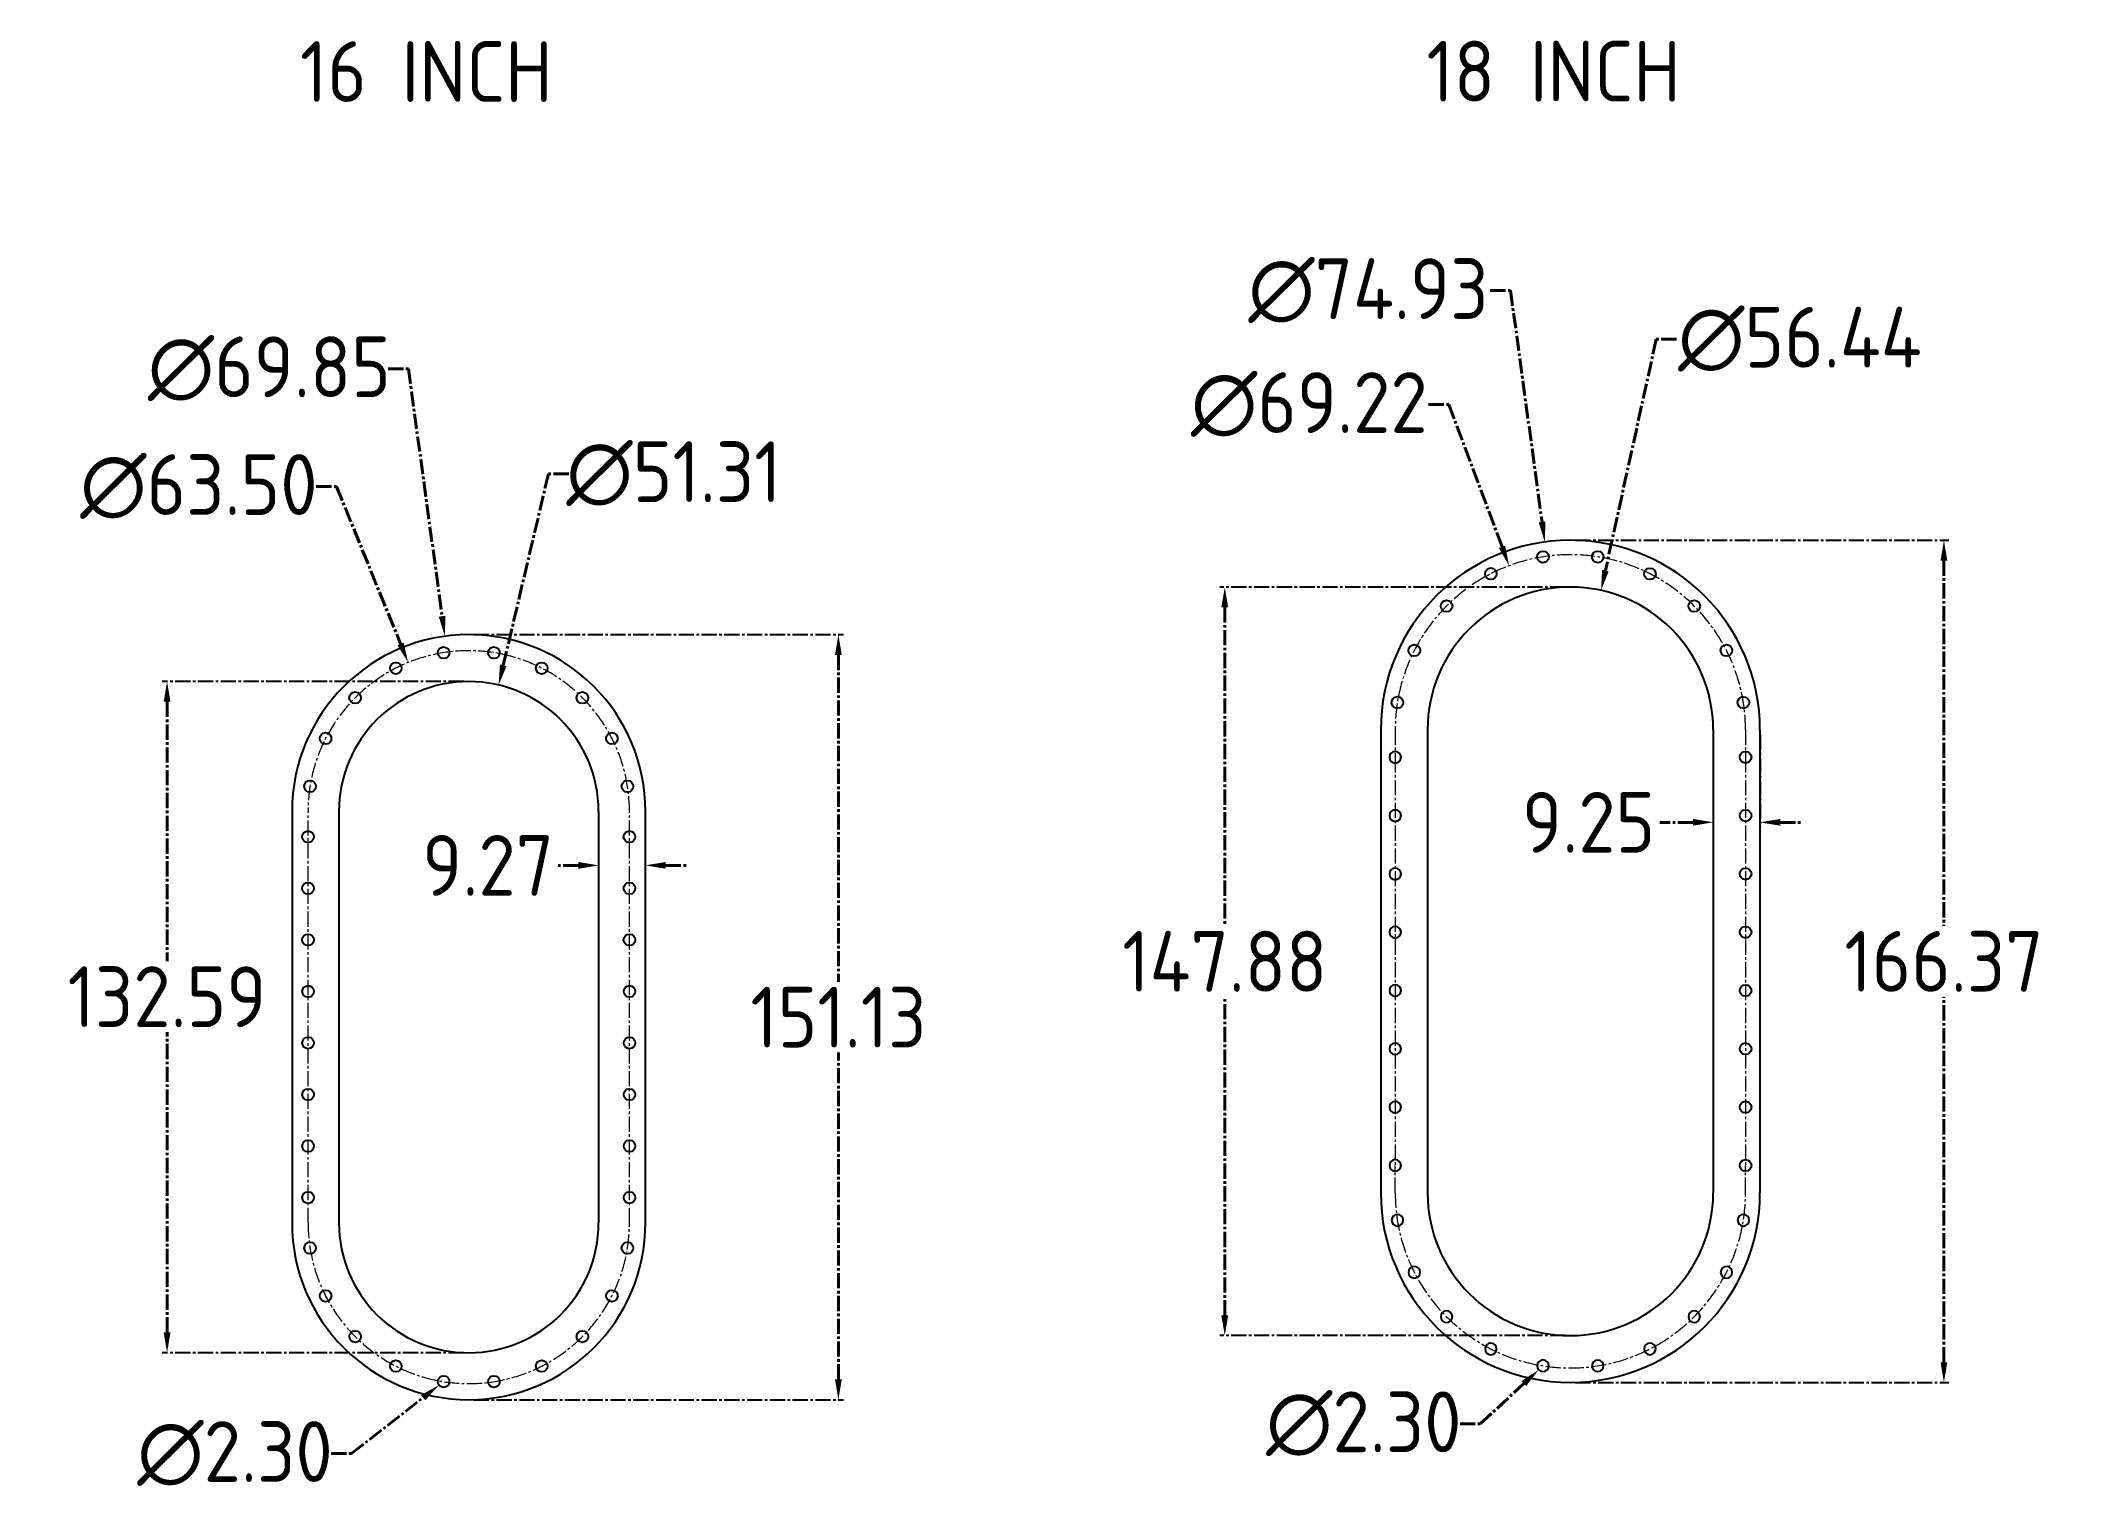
# Model space of a CAD drawing. Header units: inches. Extents: x 35256 to 39267, y 7850 to 10719.
import ezdxf

# ---------------------------------------------------------------- set-up
doc = ezdxf.new("R2010")
doc.units = ezdxf.units.IN
doc.header["$LTSCALE"] = 40
doc.header["$MEASUREMENT"] = 0
doc.linetypes.add('CENTER2', pattern=[1.125, 0.75, -0.125, 0.125, -0.125])
doc.layers.add('fitting', color=7, linetype='CENTER2', lineweight=0)
doc.styles.get("Standard").update_dxf_attribs({"font": 'isocp.shx', "height": 120, "bigfont": '@extfont2.shx'})
doc.dimstyles.new('Dims', dxfattribs={"dimtxt": 120, "dimasz": 40, "dimexe": 10, "dimexo": 10, "dimgap": 10, "dimtad": 0, "dimtih": 1, "dimtoh": 1, "dimlfac": 0.1, "dimzin": 0, "dimdsep": 46, "dimtxsty": 'Standard', "dimcen": 0, "dimclrd": 7, "dimclre": 7, "dimclrt": 7, "dimadec": 0, "dimazin": 0, "dimtfac": 1, "dimtofl": 0, "dimtmove": 0, "dimatfit": 3, "dimfxl": 1, "dimtolj": 1, "dimtzin": 0, "dimlwd": 40, "dimarcsym": 0})

# ---------------------------------------------------------------- blocks, each defined once
blk = doc.blocks.new('*U264')
blk.add_circle((0, 0), 11.5)
blk = doc.blocks.new('*U265')
at = {"color": 0, "linetype": 'ByBlock', "lineweight": -2, "transparency": 16777216, "rotation": 270.0096457540354}
for p in [(4575.4, 1843.3), (4575.4, 1741.4), (4575.4, 1639.6), (4575.5, 1537.8), (4575.5, 1435.9), (4575.5, 1334.1), (4575.5, 1232.3), (4575.5, 1130.5)]:
    blk.add_blockref('*U264', p, dxfattribs=at)
blk = doc.blocks.new('*U259')
blk.add_circle((0, 0), 11.5)
blk = doc.blocks.new('*U261')
at = {"color": 0, "linetype": 'ByBlock', "lineweight": -2, "transparency": 16777216}
for p, rotation in [((4208.2, 2206.8), 89.9999999999999), ((4307.6, 2206.8), 71.99999999999993), ((4113.8, 2176.2), 107.9999999999999), ((4402, 2176.2), 53.99999999999994), ((4033.4, 2117.8), 125.9999999999998), ((4482.4, 2117.8), 35.99999999999994), ((3975, 2037.4), 143.9999999999998), ((4540.8, 2037.4), 17.99999999999997), ((3944.3, 1942.9), 161.9999999999998)]:
    blk.add_blockref('*U259', p, dxfattribs=dict(at, rotation=rotation))
blk.add_blockref('*U259', (4571.5, 1942.9), dxfattribs=at)
blk = doc.blocks.new('*U262')
blk.add_circle((0, 0), 11.5)
blk = doc.blocks.new('*U263')
at = {"color": 0, "linetype": 'ByBlock', "lineweight": -2, "transparency": 16777216}
for p, rotation in [((4208.2, 2206.8), 89.9999999999999), ((4307.6, 2206.8), 71.99999999999993), ((4113.8, 2176.2), 107.9999999999999), ((4402, 2176.2), 53.99999999999994), ((4033.4, 2117.8), 125.9999999999998), ((4482.4, 2117.8), 35.99999999999994), ((3975, 2037.4), 143.9999999999998), ((4540.8, 2037.4), 17.99999999999997), ((3944.3, 1942.9), 161.9999999999998)]:
    blk.add_blockref('*U262', p, dxfattribs=dict(at, rotation=rotation))
blk.add_blockref('*U262', (4571.5, 1942.9), dxfattribs=at)
blk = doc.blocks.new('*U266')
blk.add_circle((0, 0), 11.5)
blk = doc.blocks.new('*U267')
at = {"color": 0, "linetype": 'ByBlock', "lineweight": -2, "transparency": 16777216, "rotation": 270.0096457540354}
for p in [(4575.4, 1843.3), (4575.4, 1741.4), (4575.4, 1639.6), (4575.5, 1537.8), (4575.5, 1435.9), (4575.5, 1334.1), (4575.5, 1232.3), (4575.5, 1130.5)]:
    blk.add_blockref('*U266', p, dxfattribs=at)
blk = doc.blocks.new('*D279')
at = {"color": 7, "linetype": 'CENTER2', "lineweight": 40, "transparency": 16777216}
for p, q in [((35943.1, 10071.2), (35983.1, 10071.2)), ((35983.1, 10071.2), (36049.7, 9582.4))]:
    blk.add_line(p, q, dxfattribs=at)
at = {"color": 7, "transparency": 16777216}
blk.add_solid([(36056.3, 9583.3), (36043.1, 9581.5), (36055.1, 9542.8)], dxfattribs=at)
at = {"layer": 'Defpoints', "color": 0, "transparency": 16777216}
for p in [(36055.1, 9542.8), (36149.5, 8850.7)]:
    blk.add_point(p, dxfattribs=at)
at = {"color": 7, "transparency": 16777216, "insert": (35708.4, 10071.2), "char_height": 120, "attachment_point": 5}
blk.add_mtext('\\A1;∅69.85', dxfattribs=at)
blk = doc.blocks.new('*D280')
at = {"color": 7, "linetype": 'CENTER2', "lineweight": 40, "transparency": 16777216}
for p, q in [((35801.1, 9838.5), (35841.1, 9838.5)), ((35841.1, 9838.5), (35967.6, 9527.9))]:
    blk.add_line(p, q, dxfattribs=at)
at = {"color": 7, "transparency": 16777216}
blk.add_solid([(35973.7, 9530.4), (35961.4, 9525.3), (35982.6, 9490.8)], dxfattribs=at)
at = {"layer": 'Defpoints', "color": 0, "transparency": 16777216}
for p in [(35982.6, 9490.8), (36222, 8902.7)]:
    blk.add_point(p, dxfattribs=at)
at = {"color": 7, "transparency": 16777216, "insert": (35569.1, 9838.5), "char_height": 120, "attachment_point": 5}
blk.add_mtext('\\A1;∅63.50', dxfattribs=at)
blk = doc.blocks.new('*D283')
at = {"color": 7, "linetype": 'CENTER2', "lineweight": 40, "transparency": 16777216}
for p, q in [((36318.9, 9090.2), (36278.9, 9090.2)), ((36491.6, 9090.2), (36531.6, 9090.2))]:
    blk.add_line(p, q, dxfattribs=at)
at = {"color": 7, "transparency": 16777216}
for points in [[(36318.9, 9096.8), (36318.9, 9083.5), (36358.9, 9090.2)], [(36491.6, 9096.8), (36491.6, 9083.5), (36451.6, 9090.2)]]:
    blk.add_solid(points, dxfattribs=at)
at = {"layer": 'Defpoints', "color": 0, "transparency": 16777216}
for p in [(36358.9, 9090.2), (36451.6, 9090.2), (36451.6, 9090.2)]:
    blk.add_point(p, dxfattribs=at)
at = {"color": 7, "transparency": 16777216, "insert": (36140.4, 9090.2), "char_height": 120, "attachment_point": 5}
blk.add_mtext('\\A1;9.27', dxfattribs=at)
blk = doc.blocks.new('*D284')
at = {"color": 7, "linetype": 'CENTER2', "lineweight": -2, "transparency": 16777216}
for p, q in [((36112.3, 9546), (36842.7, 9546)), ((36112.3, 8034.7), (36842.7, 8034.7))]:
    blk.add_line(p, q, dxfattribs=at)
at = {"color": 7, "linetype": 'CENTER2', "lineweight": 40, "transparency": 16777216}
for p, q in [((36832.7, 9506), (36832.7, 8860.3)), ((36832.7, 8074.7), (36832.7, 8720.3))]:
    blk.add_line(p, q, dxfattribs=at)
at = {"color": 7, "transparency": 16777216}
for points in [[(36826, 9506), (36839.3, 9506), (36832.7, 9546)], [(36826, 8074.7), (36839.3, 8074.7), (36832.7, 8034.7)]]:
    blk.add_solid(points, dxfattribs=at)
at = {"layer": 'Defpoints', "color": 0, "transparency": 16777216}
for p in [(36102.3, 9546), (36102.3, 8034.7), (36832.7, 8034.7)]:
    blk.add_point(p, dxfattribs=at)
at = {"color": 7, "transparency": 16777216, "insert": (36832.7, 8790.3), "char_height": 120, "attachment_point": 5}
blk.add_mtext('\\A1;151.13', dxfattribs=at)
blk = doc.blocks.new('*D285')
at = {"color": 7, "linetype": 'CENTER2', "lineweight": -2, "transparency": 16777216}
for p, q in [((36092.3, 9453.3), (35496.2, 9453.3)), ((36092.3, 8127.4), (35496.2, 8127.4))]:
    blk.add_line(p, q, dxfattribs=at)
at = {"color": 7, "linetype": 'CENTER2', "lineweight": 40, "transparency": 16777216}
for p, q in [((35506.2, 9413.3), (35506.2, 8900.7)), ((35506.2, 8167.4), (35506.2, 8760.7))]:
    blk.add_line(p, q, dxfattribs=at)
at = {"color": 7, "transparency": 16777216}
for points in [[(35499.5, 9413.3), (35512.9, 9413.3), (35506.2, 9453.3)], [(35499.5, 8167.4), (35512.9, 8167.4), (35506.2, 8127.4)]]:
    blk.add_solid(points, dxfattribs=at)
at = {"layer": 'Defpoints', "color": 0, "transparency": 16777216}
for p in [(36102.3, 9453.3), (35506.2, 8127.4), (36102.3, 8127.4)]:
    blk.add_point(p, dxfattribs=at)
at = {"color": 7, "transparency": 16777216, "insert": (35506.2, 8830.7), "char_height": 120, "attachment_point": 5}
blk.add_mtext('\\A1;132.59', dxfattribs=at)
blk = doc.blocks.new('*D286')
at = {"color": 7, "linetype": 'CENTER2', "lineweight": 40, "transparency": 16777216}
for p, q in [((35870.6, 7928.3), (36012.1, 8038.7)), ((35830.6, 7928.3), (35870.6, 7928.3))]:
    blk.add_line(p, q, dxfattribs=at)
at = {"color": 7, "transparency": 16777216}
blk.add_solid([(36008, 8043.9), (36016.2, 8033.4), (36043.6, 8063.3)], dxfattribs=at)
at = {"layer": 'Defpoints', "color": 0, "transparency": 16777216}
for p in [(36043.6, 8063.3), (36061.7, 8077.4)]:
    blk.add_point(p, dxfattribs=at)
at = {"color": 7, "transparency": 16777216, "insert": (35640.5, 7928.3), "char_height": 120, "attachment_point": 5}
blk.add_mtext('\\A1;∅2.30', dxfattribs=at)
blk = doc.blocks.new('*D287')
at = {"color": 7, "linetype": 'CENTER2', "lineweight": 40, "transparency": 16777216}
for p, q in [((36259.8, 9863.9), (36170.5, 9485.3)), ((36299.8, 9863.9), (36259.8, 9863.9))]:
    blk.add_line(p, q, dxfattribs=at)
at = {"color": 7, "transparency": 16777216}
blk.add_solid([(36164, 9486.9), (36177, 9483.8), (36161.3, 9446.4)], dxfattribs=at)
at = {"layer": 'Defpoints', "color": 0, "transparency": 16777216}
for p in [(36161.3, 9446.4), (36043.4, 8947.1)]:
    blk.add_point(p, dxfattribs=at)
at = {"color": 7, "transparency": 16777216, "insert": (36507.8, 9863.9), "char_height": 120, "attachment_point": 5}
blk.add_mtext('\\A1;∅51.31', dxfattribs=at)
blk = doc.blocks.new('*U302')
blk.add_circle((0, 0), 11.5)
blk = doc.blocks.new('*U304')
at = {"color": 0, "linetype": 'ByBlock', "lineweight": -2, "transparency": 16777216}
for p, rotation in [((39234.9, 11381.2), 107.9999999999998), ((39341.9, 11398.1), 89.99999999999984), ((39448.8, 11381.2), 71.99999999999984), ((39138.5, 11332), 125.9999999999998), ((39545.3, 11332), 53.99999999999989), ((39061.9, 11255.4), 143.9999999999997), ((39621.9, 11255.4), 35.99999999999994), ((39012.8, 11159), 161.9999999999997), ((39671, 11159), 17.99999999999999)]:
    blk.add_blockref('*U302', p, dxfattribs=dict(at, rotation=rotation))
blk.add_blockref('*U302', (39688, 11052), dxfattribs=at)
blk = doc.blocks.new('*U305')
blk.add_circle((0, 0), 11.5)
blk = doc.blocks.new('*U306')
at = {"color": 0, "linetype": 'ByBlock', "lineweight": -2, "transparency": 16777216}
for p, rotation in [((39234.9, 11381.2), 107.9999999999998), ((39341.9, 11398.1), 89.99999999999984), ((39448.8, 11381.2), 71.99999999999984), ((39138.5, 11332), 125.9999999999998), ((39545.3, 11332), 53.99999999999989), ((39061.9, 11255.4), 143.9999999999997), ((39621.9, 11255.4), 35.99999999999994), ((39012.8, 11159), 161.9999999999997), ((39671, 11159), 17.99999999999999)]:
    blk.add_blockref('*U305', p, dxfattribs=dict(at, rotation=rotation))
blk.add_blockref('*U305', (39688, 11052), dxfattribs=at)
blk = doc.blocks.new('*U307')
blk.add_circle((0, 0), 11.5)
blk = doc.blocks.new('*U308')
at = {"color": 0, "linetype": 'ByBlock', "lineweight": -2, "transparency": 16777216, "rotation": 270}
for p in [(38625.1, 9303.8), (38625.1, 9188.6), (38625.1, 9073.4), (38625.1, 8958.2), (38625.1, 8843), (38625.1, 8727.8), (38625.1, 8612.6), (38625.1, 8497.4)]:
    blk.add_blockref('*U307', p, dxfattribs=at)
blk = doc.blocks.new('*U309')
blk.add_circle((0, 0), 11.5)
blk = doc.blocks.new('*U310')
at = {"color": 0, "linetype": 'ByBlock', "lineweight": -2, "transparency": 16777216, "rotation": 270}
for p in [(39688, 10998), (39688, 10882.8), (39688, 10767.6), (39688, 10652.4), (39688, 10537.2), (39688, 10422), (39688, 10306.8), (39688, 10191.6)]:
    blk.add_blockref('*U309', p, dxfattribs=at)
blk = doc.blocks.new('*D311')
at = {"color": 7, "linetype": 'CENTER2', "lineweight": 40, "transparency": 16777216}
for p, q in [((38120.8, 10225.5), (38160.8, 10225.5)), ((38160.8, 10225.5), (38223.1, 9768.6))]:
    blk.add_line(p, q, dxfattribs=at)
at = {"color": 7, "transparency": 16777216}
blk.add_solid([(38229.7, 9769.5), (38216.5, 9767.7), (38228.5, 9729)], dxfattribs=at)
at = {"layer": 'Defpoints', "color": 0, "transparency": 16777216}
for p in [(38228.5, 9729), (38329.6, 8986.6)]:
    blk.add_point(p, dxfattribs=at)
at = {"color": 7, "transparency": 16777216, "insert": (37880.1, 10225.5), "char_height": 120, "attachment_point": 5}
blk.add_mtext('\\A1;∅74.93', dxfattribs=at)
blk = doc.blocks.new('*D312')
at = {"color": 7, "linetype": 'CENTER2', "lineweight": 40, "transparency": 16777216}
for p, q in [((37999, 10000.5), (38039, 10000.5)), ((38039, 10000.5), (38144, 9719.5))]:
    blk.add_line(p, q, dxfattribs=at)
at = {"color": 7, "transparency": 16777216}
blk.add_solid([(38150.2, 9721.8), (38137.7, 9717.1), (38158, 9682)], dxfattribs=at)
at = {"layer": 'Defpoints', "color": 0, "transparency": 16777216}
for p in [(38158, 9682), (38400.1, 9033.6)]:
    blk.add_point(p, dxfattribs=at)
at = {"color": 7, "transparency": 16777216, "insert": (37763.2, 10000.5), "char_height": 120, "attachment_point": 5}
blk.add_mtext('\\A1;∅69.22', dxfattribs=at)
blk = doc.blocks.new('*D313')
at = {"color": 7, "linetype": 'CENTER2', "lineweight": 40, "transparency": 16777216}
for p, q in [((38448.7, 10129.6), (38348.2, 9672.5)), ((38488.7, 10129.6), (38448.7, 10129.6))]:
    blk.add_line(p, q, dxfattribs=at)
at = {"color": 7, "transparency": 16777216}
blk.add_solid([(38341.7, 9673.9), (38354.7, 9671), (38339.6, 9633.4)], dxfattribs=at)
at = {"layer": 'Defpoints', "color": 0, "transparency": 16777216}
for p in [(38339.6, 9633.4), (38218.4, 9082.2)]:
    blk.add_point(p, dxfattribs=at)
at = {"color": 7, "transparency": 16777216, "insert": (38732.7, 10129.6), "char_height": 120, "attachment_point": 5}
blk.add_mtext('\\A1;∅56.44', dxfattribs=at)
blk = doc.blocks.new('*D315')
at = {"color": 7, "linetype": 'CENTER2', "lineweight": -2, "transparency": 16777216}
for p, q in [((38289, 9732.4), (39027.1, 9732.4)), ((38289, 8068.7), (39027.1, 8068.7))]:
    blk.add_line(p, q, dxfattribs=at)
at = {"color": 7, "linetype": 'CENTER2', "lineweight": 40, "transparency": 16777216}
for p, q in [((39017.1, 9692.4), (39017.1, 8970.6)), ((39017.1, 8108.7), (39017.1, 8830.6))]:
    blk.add_line(p, q, dxfattribs=at)
at = {"color": 7, "transparency": 16777216}
for points in [[(39010.5, 9692.4), (39023.8, 9692.4), (39017.1, 9732.4)], [(39010.5, 8108.7), (39023.8, 8108.7), (39017.1, 8068.7)]]:
    blk.add_solid(points, dxfattribs=at)
at = {"layer": 'Defpoints', "color": 0, "transparency": 16777216}
for p in [(38279, 9732.4), (38279, 8068.7), (39017.1, 8068.7)]:
    blk.add_point(p, dxfattribs=at)
at = {"color": 7, "transparency": 16777216, "insert": (39017.1, 8900.6), "char_height": 120, "attachment_point": 5}
blk.add_mtext('\\A1;166.37', dxfattribs=at)
blk = doc.blocks.new('*D316')
at = {"color": 7, "linetype": 'CENTER2', "lineweight": -2, "transparency": 16777216}
for p, q in [((38269, 9640), (37586.1, 9640)), ((38269, 8161.2), (37586.1, 8161.2))]:
    blk.add_line(p, q, dxfattribs=at)
at = {"color": 7, "linetype": 'CENTER2', "lineweight": 40, "transparency": 16777216}
for p, q in [((37596.1, 9600), (37596.1, 8970.6)), ((37596.1, 8201.2), (37596.1, 8830.6))]:
    blk.add_line(p, q, dxfattribs=at)
at = {"color": 7, "transparency": 16777216}
for points in [[(37589.4, 9600), (37602.8, 9600), (37596.1, 9640)], [(37589.4, 8201.2), (37602.8, 8201.2), (37596.1, 8161.2)]]:
    blk.add_solid(points, dxfattribs=at)
at = {"layer": 'Defpoints', "color": 0, "transparency": 16777216}
for p in [(38279, 9640), (37596.1, 8161.2), (38279, 8161.2)]:
    blk.add_point(p, dxfattribs=at)
at = {"color": 7, "transparency": 16777216, "insert": (37596.1, 8900.6), "char_height": 120, "attachment_point": 5}
blk.add_mtext('\\A1;147.88', dxfattribs=at)
blk = doc.blocks.new('*D317')
at = {"color": 7, "linetype": 'CENTER2', "lineweight": 40, "transparency": 16777216}
for p, q in [((38101, 7987), (38187.1, 8066.6)), ((38061, 7987), (38101, 7987))]:
    blk.add_line(p, q, dxfattribs=at)
at = {"color": 7, "transparency": 16777216}
blk.add_solid([(38182.6, 8071.5), (38191.6, 8061.7), (38216.4, 8093.8)], dxfattribs=at)
at = {"layer": 'Defpoints', "color": 0, "transparency": 16777216}
for p in [(38233.3, 8109.4), (38216.4, 8093.8)]:
    blk.add_point(p, dxfattribs=at)
at = {"color": 7, "transparency": 16777216, "insert": (37870.9, 7987), "char_height": 120, "attachment_point": 5}
blk.add_mtext('\\A1;∅2.30', dxfattribs=at)
blk = doc.blocks.new('*D320')
at = {"color": 7, "linetype": 'CENTER2', "lineweight": -2, "transparency": 16777216}
for p, q in [((38561.2, 9347.8), (38561.2, 9165.2)), ((38653.7, 9347.8), (38653.7, 9165.2))]:
    blk.add_line(p, q, dxfattribs=at)
at = {"color": 7, "linetype": 'CENTER2', "lineweight": 40, "transparency": 16777216}
for p, q in [((38521.2, 9175.2), (38456, 9175.2)), ((38693.7, 9175.2), (38733.7, 9175.2))]:
    blk.add_line(p, q, dxfattribs=at)
at = {"color": 7, "transparency": 16777216}
for points in [[(38521.2, 9181.9), (38521.2, 9168.6), (38561.2, 9175.2)], [(38693.7, 9181.9), (38693.7, 9168.6), (38653.7, 9175.2)]]:
    blk.add_solid(points, dxfattribs=at)
at = {"layer": 'Defpoints', "color": 0, "transparency": 16777216}
for p in [(38561.2, 9357.8), (38653.7, 9357.8), (38653.7, 9175.2)]:
    blk.add_point(p, dxfattribs=at)
at = {"color": 7, "transparency": 16777216, "insert": (38315.1, 9175.2), "char_height": 120, "attachment_point": 5}
blk.add_mtext('\\A1;9.25', dxfattribs=at)

msp = doc.modelspace()

# ---------------------------------------------------------------- linework, layer by layer
for p, q in [((37904.381, 9357.78), (37904.381, 8443.38)), ((37996.837, 9357.78), (37996.837, 8443.38)), ((38561.225, 9357.78), (38561.225, 8443.38)), ((38653.681, 9357.78), (38653.681, 8443.38)), ((35753.095, 9196.729), (35753.095, 8383.929)), ((35845.805, 9196.729), (35845.805, 8383.929)), ((36358.885, 9196.729), (36358.885, 8383.929)), ((36451.595, 8383.929), (36451.595, 9196.729))]:
    msp.add_line(p, q)
for centre, radius, start, end in [((38279.031, 9357.78), 374.65, 0, 180), ((38279.031, 9357.78), 282.194, 0, 180), ((36102.345, 9196.729), 349.25, 0, 180), ((36102.345, 9196.729), 256.54, 0, 180), ((38279.031, 8443.38), 374.65, 180, 0), ((38279.031, 8443.38), 282.194, 180, 0), ((36102.345, 8383.929), 349.25, 180, 0), ((36102.345, 8383.929), 256.54, 180, 0)]:
    msp.add_arc(centre, radius, start, end)
at = {"layer": 'fitting'}
for p, q in [((37932.956, 9357.78), (37932.956, 9303.78)), ((38625.106, 9357.78), (38625.106, 9303.78)), ((37932.956, 9303.78), (37932.956, 8497.38)), ((38625.106, 9303.78), (38625.106, 8497.38)), ((35784.845, 8383.929), (35784.845, 9196.729)), ((36419.845, 8383.929), (36419.845, 9196.729)), ((37932.956, 8443.38), (37932.956, 8497.38)), ((38625.106, 8443.38), (38625.106, 8497.38))]:
    msp.add_line(p, q, dxfattribs=at)
for centre, radius, start, end in [((38279.031, 9357.78), 346.075, 0, 180), ((36102.345, 9196.729), 317.5, 0, 180), ((38279.031, 8443.38), 346.075, 180, 0), ((36102.345, 8383.929), 317.5, 180, 0)]:
    msp.add_arc(centre, radius, start, end, dxfattribs=at)

# ---------------------------------------------------------------- block references
for name, p, rotation in [('*U304', (1150.422, -7712.61), 9), ('*U263', (40360.247, 10277.186), 179.9999999999998)]:
    msp.add_blockref(name, p, dxfattribs=dict(rotation=rotation))
for name, p in [('*U261', (31844.442, 7303.472)), ('*U308', (0, 0)), ('*U267', (31209.322, 7303.472)), ('*U265', (31844.442, 7303.472))]:
    msp.add_blockref(name, p)
at = {"xscale": -1}
msp.add_blockref('*U310', (77620.921, -1694.251), dxfattribs=at)
at = {"xscale": -1, "rotation": 171}
msp.add_blockref('*U306', (1150.422, 25513.769), dxfattribs=at)

# ---------------------------------------------------------------- texts
at = {"char_height": 120, "attachment_point": 1}
for s, insert in [('16 INCH', (35768.928, 10718.346)), ('18 INCH', (37994.788, 10719.067))]:
    msp.add_mtext_dynamic_manual_height_columns(s, width=674.32218, gutter_width=600, heights=[0], dxfattribs=dict(at, insert=insert))

# ---------------------------------------------------------------- dimensions: what is measured, and where the dimension line sits
for p1, p2, picture, middle in [((38329.6, 8986.558), (38228.461, 9729.001), '*D311', (37880.127, 10225.533)), ((38218.439, 9082.167), (38339.623, 9633.392), '*D313', (38732.717, 10129.624)), ((36149.543, 8850.683), (36055.146, 9542.775), '*D279', (35708.374, 10071.223)), ((38400.096, 9033.571), (38157.965, 9681.988), '*D312', (37763.207, 10000.516)), ((36222.04, 8902.655), (35982.649, 9490.802), '*D280', (35569.097, 9838.458)), ((36043.409, 8947.05), (36161.28, 9446.407), '*D287', (36507.822, 9863.878)), ((38233.337, 8109.372), (38216.449, 8093.758), '*D317', (37870.905, 7986.974)), ((36061.745, 8077.41), (36043.609, 8063.265), '*D286', (35640.519, 7928.299))]:
    dim = msp.add_diameter_dim_2p(p1=p1, p2=p2, dimstyle='Dims')
    dim.commit()
    dim.dimension.update_dxf_attribs({"geometry": picture, "text_midpoint": middle, "dimtype": 163})
for base, p1, p2, picture, middle in [((39017.125, 8068.73), (38279.031, 9732.43), (38279.031, 8068.73), '*D315', (39017.125, 8900.58)), ((37596.105, 8161.186), (38279.031, 9639.974), (38279.031, 8161.186), '*D316', (37596.105, 8900.58))]:
    dim = msp.add_linear_dim(base=base, p1=p1, p2=p2, angle=90, dimstyle='Dims')
    dim.commit()
    dim.dimension.update_dxf_attribs({"geometry": picture, "text_midpoint": middle})
for base, p1, p2, picture, middle in [((36832.653, 8034.679), (36102.345, 9545.979), (36102.345, 8034.679), '*D284', (36832.653, 8790.329)), ((35506.213, 8127.389), (36102.345, 9453.269), (36102.345, 8127.389), '*D285', (35506.213, 8830.737))]:
    dim = msp.add_linear_dim(base=base, p1=p1, p2=p2, angle=90, dimstyle='Dims')
    dim.commit()
    dim.dimension.update_dxf_attribs({"geometry": picture, "text_midpoint": middle, "dimtype": 160})
for base, p1, p2, picture, middle in [((38653.681, 9175.231), (38561.225, 9357.78), (38653.681, 9357.78), '*D320', (38315.055, 9175.231)), ((36451.595, 9090.167), (36358.885, 9090.167), (36451.595, 9090.167), '*D283', (36140.399, 9090.167))]:
    dim = msp.add_linear_dim(base=base, p1=p1, p2=p2, dimstyle='Dims')
    dim.commit()
    dim.dimension.update_dxf_attribs({"geometry": picture, "text_midpoint": middle, "dimtype": 160})

doc.saveas('drawing.dxf')
